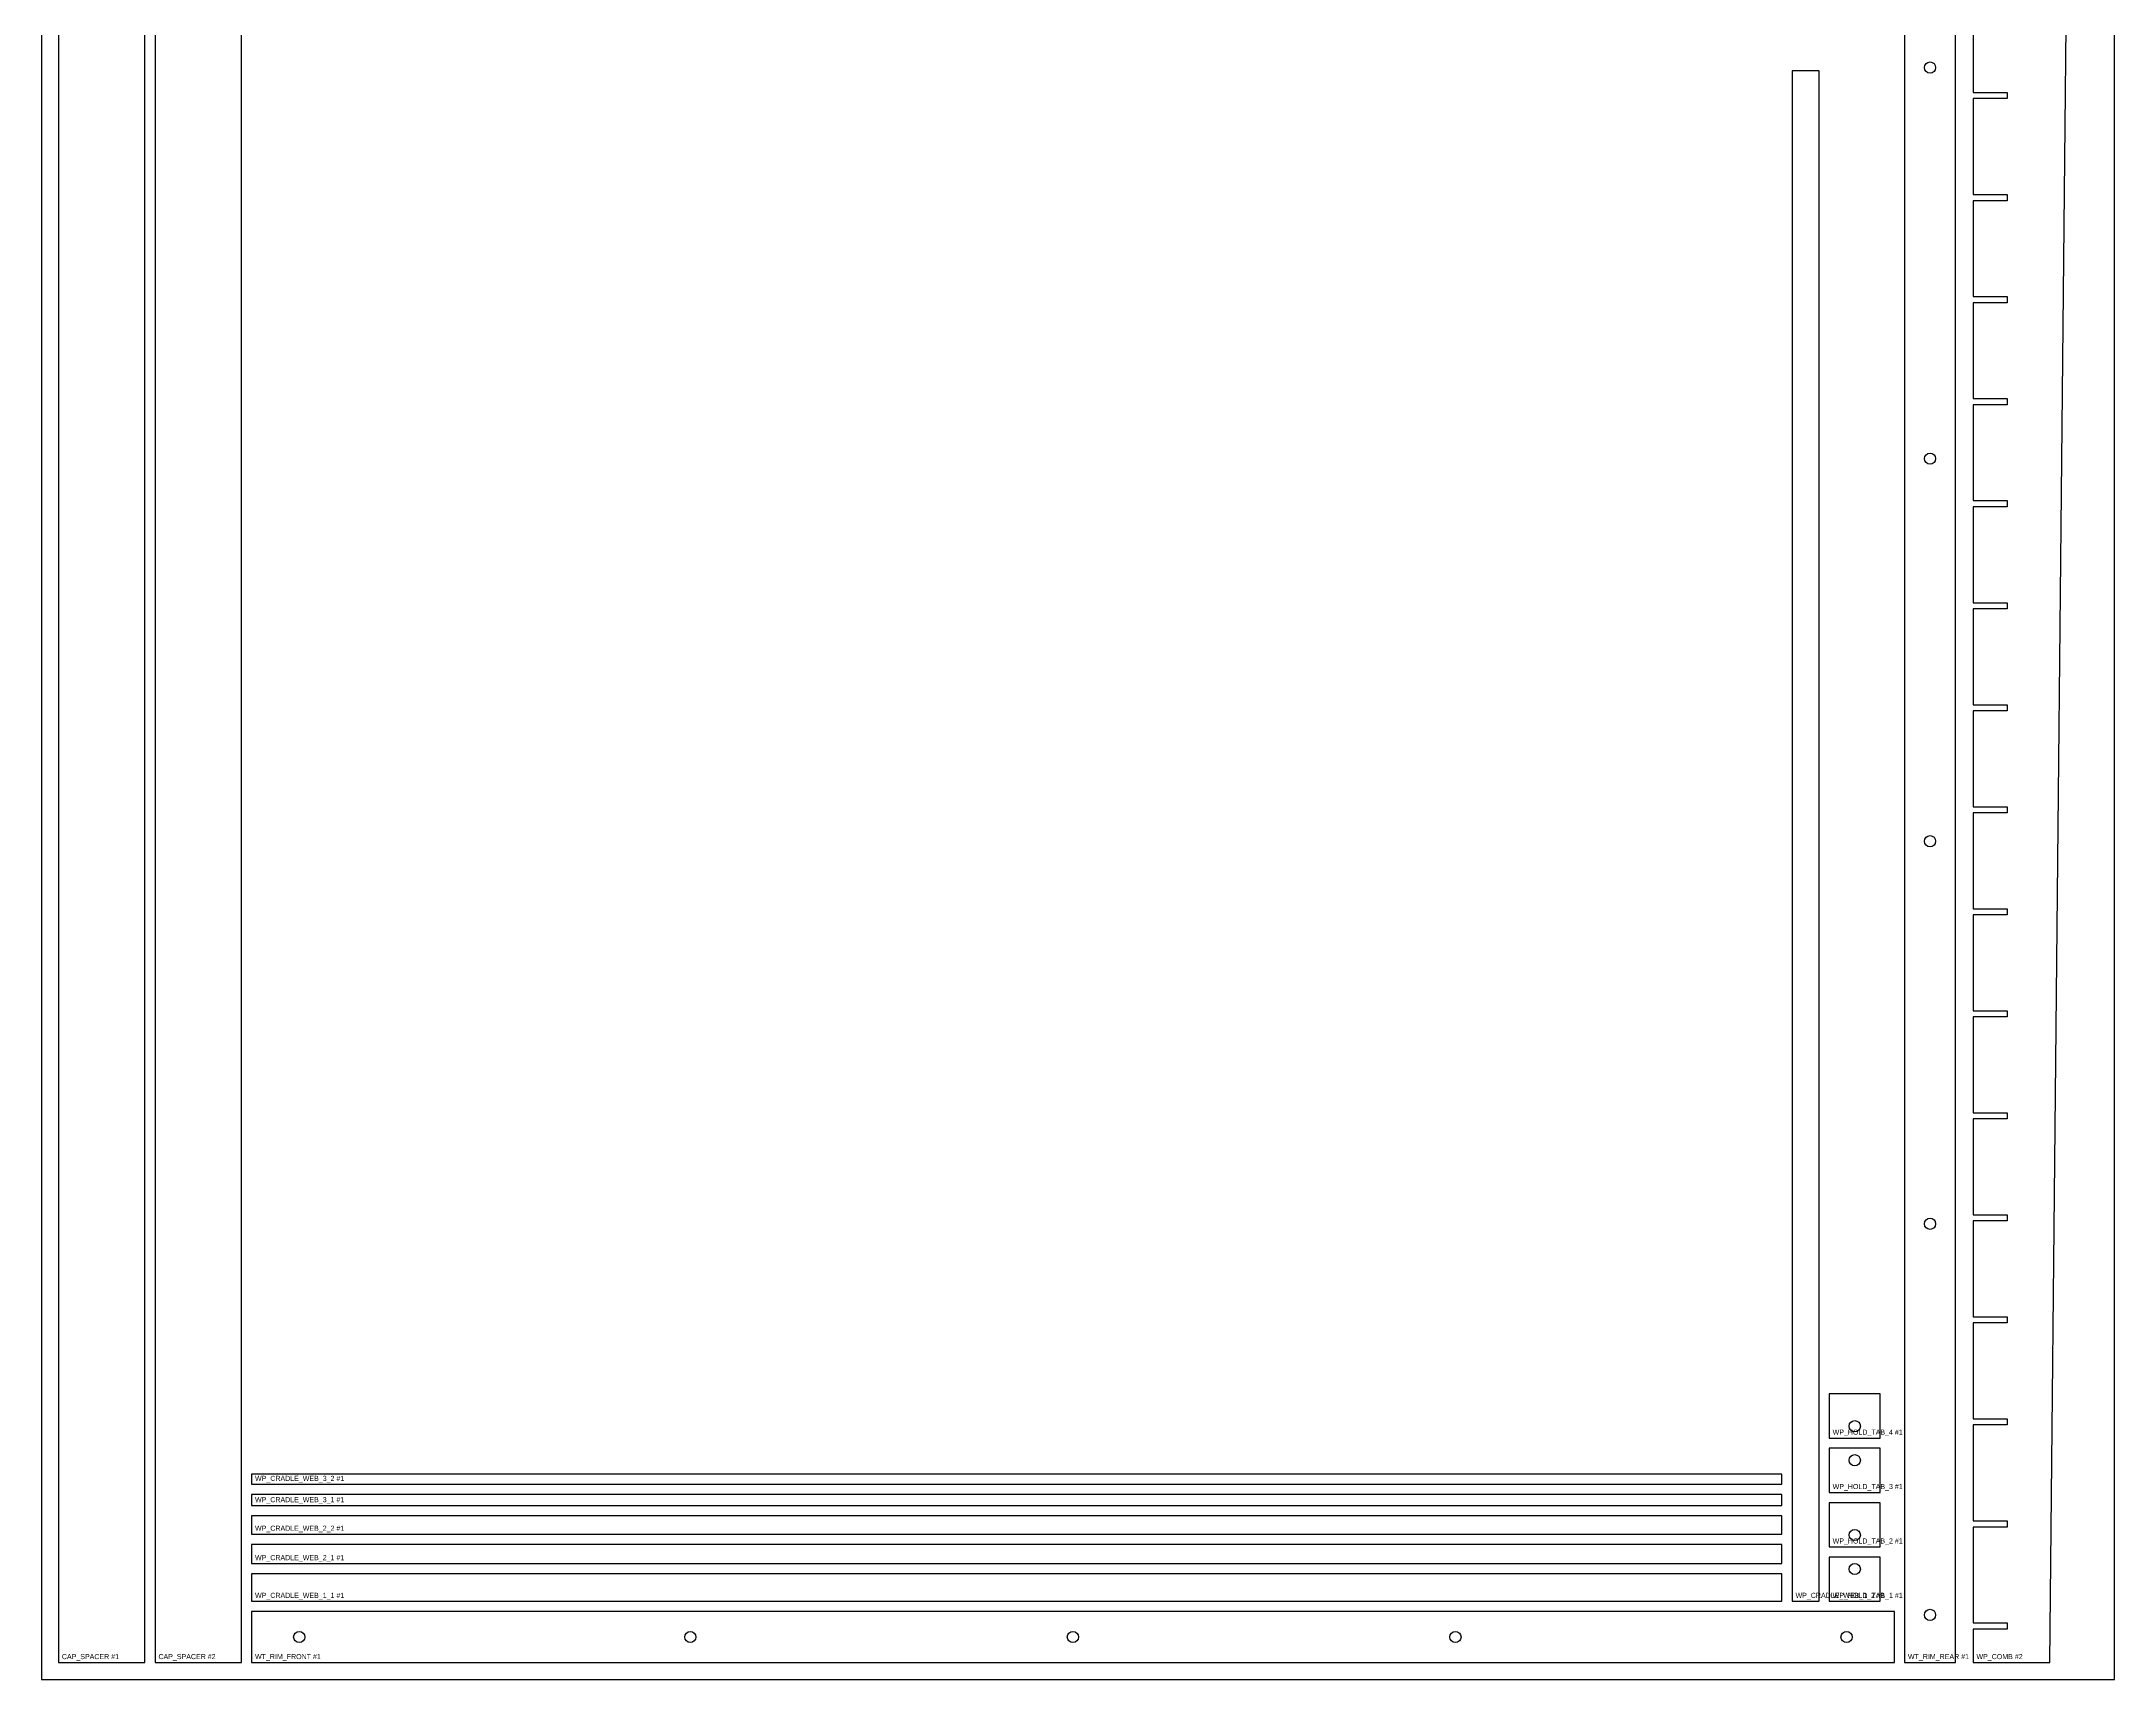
# Model space of a CAD drawing. Header units: millimetres. Extents: x 0 to 1219, y 0 to 2438.
# Drawn here: x 0 to 1219, y 0 to 963 of the extents above; entities that cross this region are included whole.
import ezdxf

# ---------------------------------------------------------------- set-up
doc = ezdxf.new("R2010")
doc.units = ezdxf.units.MM
for name, color, linetype in [('CUT_HOLES', 7, 'Continuous'), ('CUT_OUTER', 7, 'Continuous'), ('PART_MARK_NO_CUT', 7, 'Continuous'), ('STOCK_NO_CUT', 7, 'Continuous')]:
    doc.layers.add(name, color=color, linetype=linetype)

msp = doc.modelspace()

# ---------------------------------------------------------------- linework, layer by layer
at = {"layer": 'CUT_HOLES'}
for centre in [(1110.7, 948), (1110.7, 718), (1110.7, 493), (1110.7, 268), (1066.4, 149), (1066.4, 129), (1066.4, 85), (1066.4, 65), (1110.7, 38), (151.6, 25), (381.6, 25), (606.6, 25), (831.6, 25), (1061.6, 25)]:
    msp.add_circle(centre, 3.3, dxfattribs=at)
at = {"layer": 'CUT_OUTER'}
for points in [[(10, 10), (60.8, 10), (60.8, 1460), (10, 1460)], [(66.8, 10), (117.6, 10), (117.6, 1460), (66.8, 1460)], [(1125.7, 10), (1125.7, 976.1), (1095.7, 976.1), (1095.7, 10)], [(1045.4, 46), (1045.4, 946), (1029.6, 946), (1029.6, 46)], [(1081.4, 142), (1081.4, 168), (1051.4, 168), (1051.4, 142)], [(1081.4, 110), (1081.4, 136), (1051.4, 136), (1051.4, 110)], [(123.6, 114.8), (1023.6, 114.8), (1023.6, 120.8), (123.6, 120.8)], [(123.6, 102.3), (1023.6, 102.3), (1023.6, 108.8), (123.6, 108.8)], [(1081.4, 78), (1081.4, 104), (1051.4, 104), (1051.4, 78)], [(123.6, 85.5), (1023.6, 85.5), (1023.6, 96.3), (123.6, 96.3)], [(123.6, 68.2), (1023.6, 68.2), (1023.6, 79.5), (123.6, 79.5)], [(123.6, 46), (1023.6, 46), (1023.6, 62.2), (123.6, 62.2)], [(1081.4, 46), (1081.4, 72), (1051.4, 72), (1051.4, 46)], [(123.6, 10), (1089.7, 10), (1089.7, 40), (123.6, 40)]]:
    msp.add_lwpolyline(points, close=True, dxfattribs=at)
msp.add_lwpolyline([(1136, 989.7), (1136, 933.3), (1156, 933.3), (1156, 929.7), (1136, 929.7), (1136, 873.3), (1156, 873.3), (1156, 869.7), (1136, 869.7), (1136, 813.3), (1156, 813.3), (1156, 809.7), (1136, 809.7), (1136, 753.3), (1156, 753.3), (1156, 749.7), (1136, 749.7), (1136, 693.3), (1156, 693.3), (1156, 689.7), (1136, 689.7), (1136, 633.3), (1156, 633.3), (1156, 629.7), (1136, 629.7), (1136, 573.3), (1156, 573.3), (1156, 569.7), (1136, 569.7), (1136, 513.3), (1156, 513.3), (1156, 509.7), (1136, 509.7), (1136, 453.3), (1156, 453.3), (1156, 449.7), (1136, 449.7), (1136, 393.3), (1156, 393.3), (1156, 389.7), (1136, 389.7), (1136, 333.3), (1156, 333.3), (1156, 329.7), (1136, 329.7), (1136, 273.3), (1156, 273.3), (1156, 269.7), (1136, 269.7), (1136, 213.3), (1156, 213.3), (1156, 209.7), (1136, 209.7), (1136, 153.3), (1156, 153.3), (1156, 149.7), (1136, 149.7), (1136, 93.3), (1156, 93.3), (1156, 89.7), (1136, 89.7), (1136, 33.3), (1156, 33.3), (1156, 29.7), (1136, 29.7), (1136, 10), (1181.2, 10), (1192.4, 1130)], dxfattribs=at)
at = {"layer": 'STOCK_NO_CUT'}
msp.add_lwpolyline([(0, 0), (1219.2, 0), (1219.2, 2438.4), (0, 2438.4)], close=True, dxfattribs=at)

# ---------------------------------------------------------------- texts
at = {"layer": 'PART_MARK_NO_CUT'}
for s, p in [('WP_HOLD_TAB_4 #1', (1053.4, 144)), ('WP_CRADLE_WEB_3_2 #1', (125.6, 116.8)), ('WP_HOLD_TAB_3 #1', (1053.4, 112)), ('WP_CRADLE_WEB_3_1 #1', (125.6, 104.3)), ('WP_CRADLE_WEB_2_2 #1', (125.6, 87.5)), ('WP_CRADLE_WEB_2_1 #1', (125.6, 70.2)), ('WP_HOLD_TAB_2 #1', (1053.4, 80)), ('WP_CRADLE_WEB_1_1 #1', (125.6, 48)), ('WP_CRADLE_WEB_1_2 #1', (1031.6, 48)), ('WP_HOLD_TAB_1 #1', (1053.4, 48)), ('CAP_SPACER #1', (12, 12)), ('CAP_SPACER #2', (68.8, 12)), ('WT_RIM_FRONT #1', (125.6, 12)), ('WT_RIM_REAR #1', (1097.7, 12)), ('WP_COMB #2', (1138, 12))]:
    msp.add_text(s, height=3, dxfattribs=at).set_placement(p)

doc.saveas('drawing.dxf')
